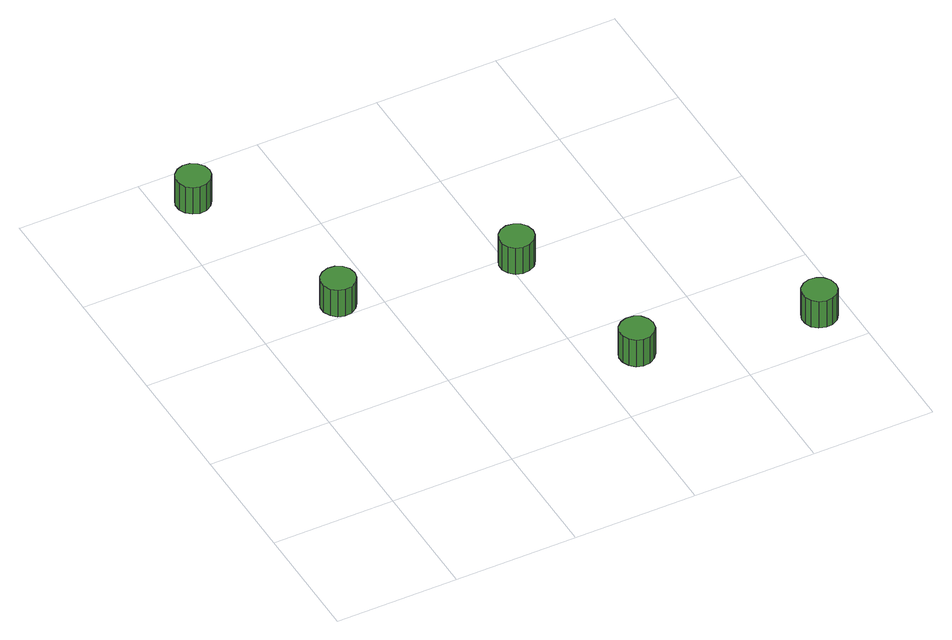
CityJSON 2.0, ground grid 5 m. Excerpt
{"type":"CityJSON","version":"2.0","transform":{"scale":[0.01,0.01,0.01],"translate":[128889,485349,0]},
"CityObjects":{
"tree1":{"type":"SolitaryVegetationObject","attributes":{"function":"something"},"geometry":[{"type":"MultiSurface","lod":"1","boundaries":[[[0,1,2,3,4,5,6,7,8,9,10,11,12,13,14]],[[15,16,17,18,19,20,21,22,23,24,25,26,27,28,29]],[[0,29,28,1]],[[1,28,27,2]],[[2,27,26,3]],[[3,26,25,4]],[[4,25,24,5]],[[5,24,23,6]],[[6,23,22,7]],[[7,22,21,8]],[[8,21,20,9]],[[9,20,19,10]],[[10,19,18,11]],[[11,18,17,12]],[[12,17,16,13]],[[13,16,15,14]],[[14,15,29,0]]]}]},
"tree2":{"type":"SolitaryVegetationObject","attributes":{"function":"something"},"geometry":[{"type":"MultiSurface","lod":"1","boundaries":[[[30,31,32,33,34,35,36,37,38,39,40,41,42,43,44]],[[45,46,47,48,49,50,51,52,53,54,55,56,57,58,59]],[[30,59,58,31]],[[31,58,57,32]],[[32,57,56,33]],[[33,56,55,34]],[[34,55,54,35]],[[35,54,53,36]],[[36,53,52,37]],[[37,52,51,38]],[[38,51,50,39]],[[39,50,49,40]],[[40,49,48,41]],[[41,48,47,42]],[[42,47,46,43]],[[43,46,45,44]],[[44,45,59,30]]]}]},
"tree3":{"type":"SolitaryVegetationObject","attributes":{"function":"something"},"geometry":[{"type":"MultiSurface","lod":"1","boundaries":[[[60,61,62,63,64,65,66,67,68,69,70,71,72,73,74]],[[75,76,77,78,79,80,81,82,83,84,85,86,87,88,89]],[[60,89,88,61]],[[61,88,87,62]],[[62,87,86,63]],[[63,86,85,64]],[[64,85,84,65]],[[65,84,83,66]],[[66,83,82,67]],[[67,82,81,68]],[[68,81,80,69]],[[69,80,79,70]],[[70,79,78,71]],[[71,78,77,72]],[[72,77,76,73]],[[73,76,75,74]],[[74,75,89,60]]]}]},
"tree4":{"type":"SolitaryVegetationObject","attributes":{"function":"something"},"geometry":[{"type":"MultiSurface","lod":"1","boundaries":[[[90,91,92,93,94,95,96,97,98,99,100,101,102,103,104]],[[105,106,107,108,109,110,111,112,113,114,115,116,117,118,119]],[[90,119,118,91]],[[91,118,117,92]],[[92,117,116,93]],[[93,116,115,94]],[[94,115,114,95]],[[95,114,113,96]],[[96,113,112,97]],[[97,112,111,98]],[[98,111,110,99]],[[99,110,109,100]],[[100,109,108,101]],[[101,108,107,102]],[[102,107,106,103]],[[103,106,105,104]],[[104,105,119,90]]]}]},
"tree5":{"type":"SolitaryVegetationObject","attributes":{"function":"something"},"geometry":[{"type":"MultiSurface","lod":"1","boundaries":[[[120,121,122,123,124,125,126,127,128,129,130,131,132,133,134]],[[135,136,137,138,139,140,141,142,143,144,145,146,147,148,149]],[[120,149,148,121]],[[121,148,147,122]],[[122,147,146,123]],[[123,146,145,124]],[[124,145,144,125]],[[125,144,143,126]],[[126,143,142,127]],[[127,142,141,128]],[[128,141,140,129]],[[129,140,139,130]],[[130,139,138,131]],[[131,138,137,132]],[[132,137,136,133]],[[133,136,135,134]],[[134,135,149,120]]]}]}
},
"vertices":[
[190,1793,209],[184,1821,209],[167,1844,209],[142,1859,209],[114,1862,209],[86,1853,209],[65,1834,209],[53,1807,209],[53,1778,209],[65,1752,209],[86,1733,209],[114,1724,209],[142,1727,209],[167,1741,209],[184,1765,209],[184,1765,80],[167,1741,80],[142,1727,80],[114,1724,80],[86,1733,80],[65,1752,80],[53,1778,80],[53,1807,80],[65,1834,80],[86,1853,80],[114,1862,80],[142,1859,80],[167,1844,80],[184,1821,80],[190,1793,80],
[411,1068,173],[405,1097,173],[388,1120,173],[363,1134,173],[335,1137,173],[307,1128,173],[286,1109,173],[274,1083,173],[274,1054,173],[286,1028,173],[307,1008,173],[335,1000,173],[363,1003,173],[388,1017,173],[405,1040,173],[405,1040,44],[388,1017,44],[363,1003,44],[335,1000,44],[307,1008,44],[286,1028,44],[274,1054,44],[274,1083,44],[286,1109,44],[307,1128,44],[335,1137,44],[363,1134,44],[388,1120,44],[405,1097,44],[411,1068,44],
[1252,296,177],[1246,324,177],[1229,348,177],[1204,362,177],[1175,365,177],[1148,356,177],[1127,337,177],[1115,311,177],[1115,282,177],[1127,256,177],[1148,236,177],[1175,227,177],[1204,230,177],[1229,245,177],[1246,268,177],[1246,268,48],[1229,245,48],[1204,230,48],[1175,227,48],[1148,236,48],[1127,256,48],[1115,282,48],[1115,311,48],[1127,337,48],[1148,356,48],[1175,365,48],[1204,362,48],[1229,348,48],[1246,324,48],[1252,296,48],
[1092,942,198],[1086,971,198],[1069,994,198],[1044,1008,198],[1015,1011,198],[988,1002,198],[967,983,198],[955,957,198],[955,928,198],[967,902,198],[988,882,198],[1015,874,198],[1044,877,198],[1069,891,198],[1086,914,198],[1086,914,69],[1069,891,69],[1044,877,69],[1015,874,69],[988,882,69],[967,902,69],[955,928,69],[955,957,69],[967,983,69],[988,1002,69],[1015,1011,69],[1044,1008,69],[1069,994,69],[1086,971,69],[1092,942,69],
[1939,148,198],[1933,176,198],[1916,199,198],[1891,214,198],[1863,217,198],[1835,208,198],[1814,189,198],[1802,162,198],[1802,134,198],[1814,107,198],[1835,88,198],[1863,79,198],[1891,82,198],[1916,96,198],[1933,120,198],[1933,120,69],[1916,96,69],[1891,82,69],[1863,79,69],[1835,88,69],[1814,107,69],[1802,134,69],[1802,162,69],[1814,189,69],[1835,208,69],[1863,217,69],[1891,214,69],[1916,199,69],[1933,176,69],[1939,148,69]
]}
